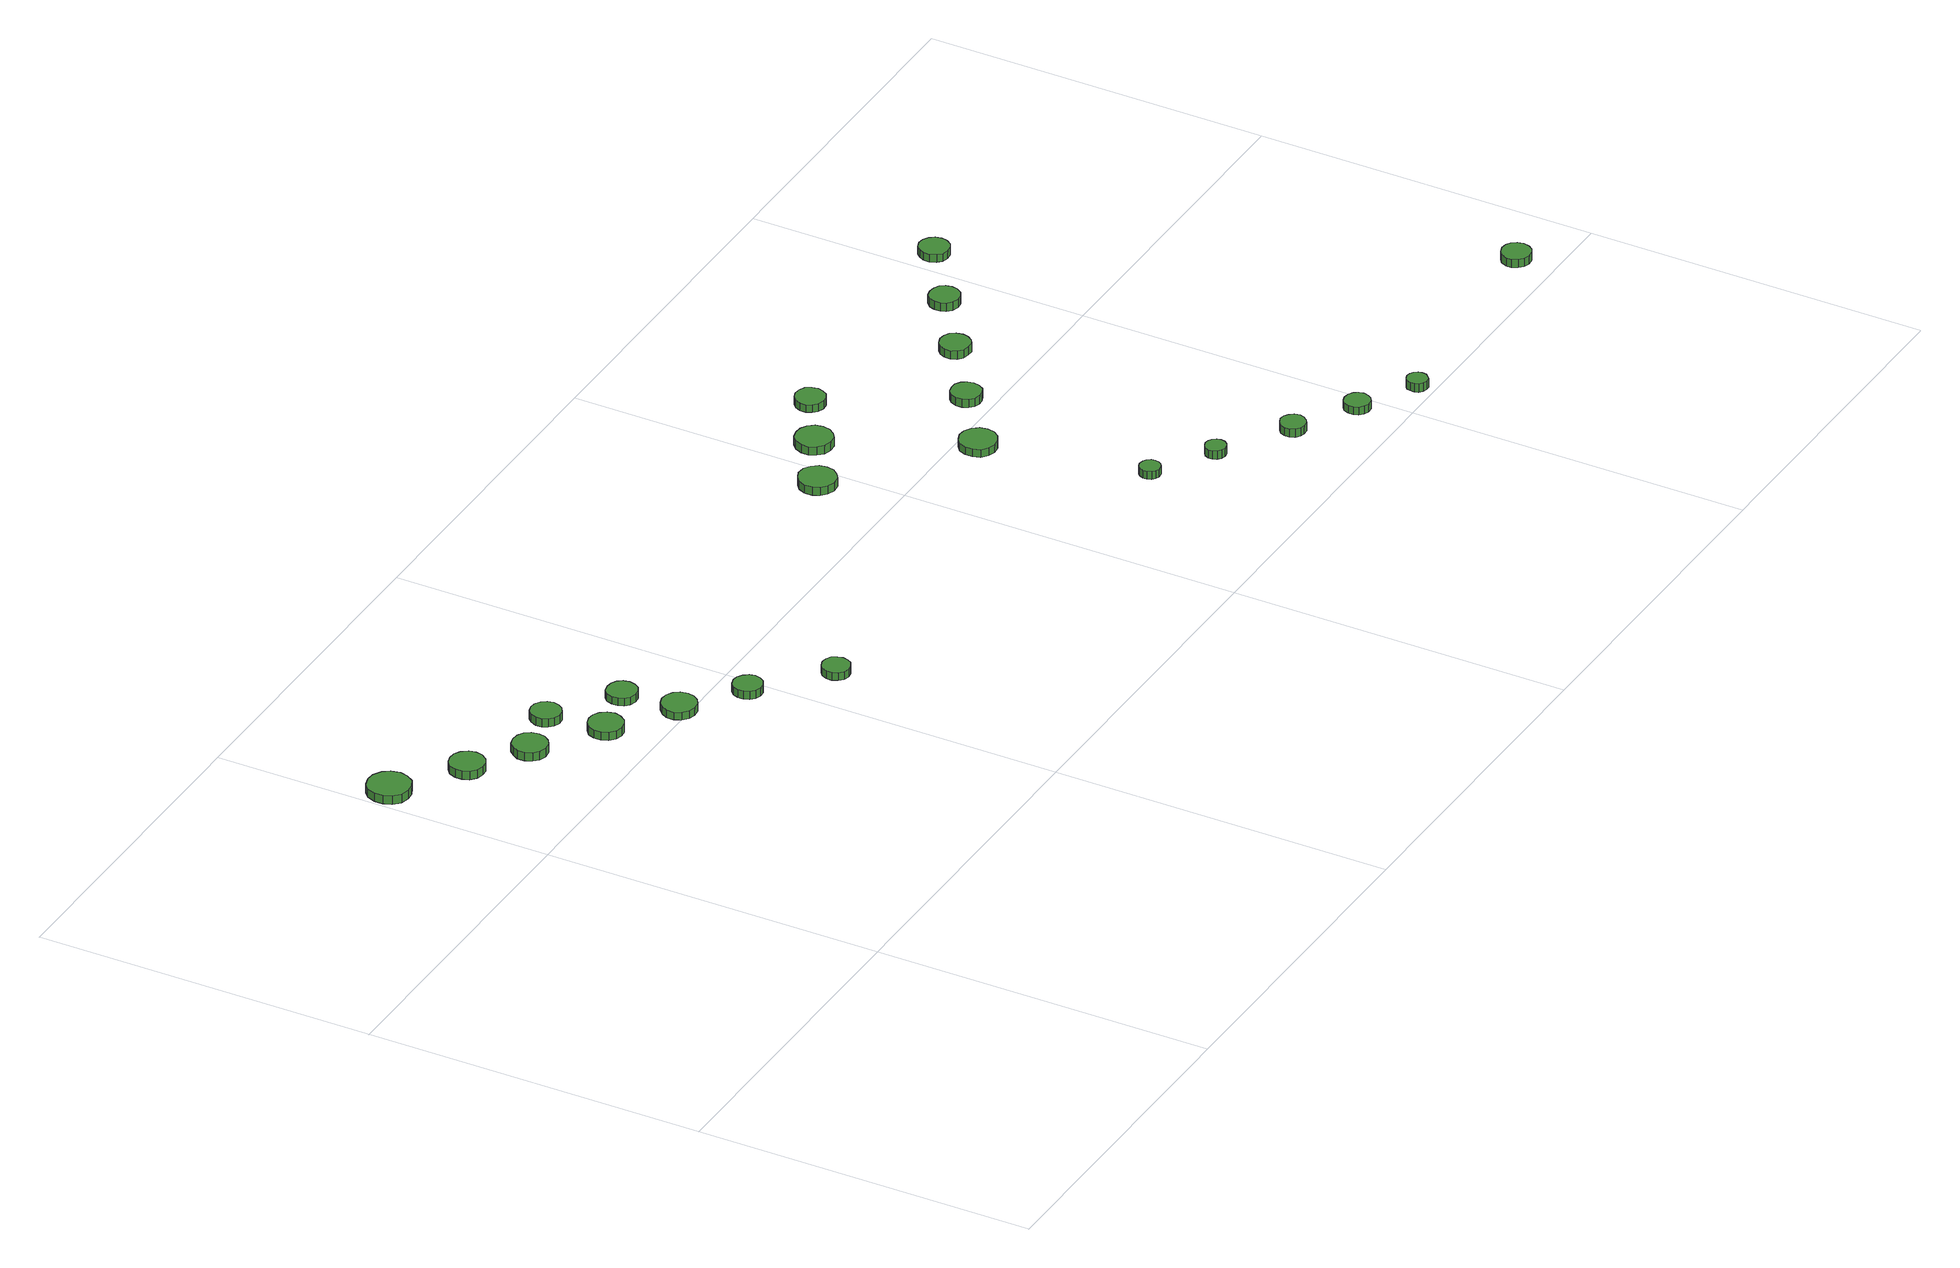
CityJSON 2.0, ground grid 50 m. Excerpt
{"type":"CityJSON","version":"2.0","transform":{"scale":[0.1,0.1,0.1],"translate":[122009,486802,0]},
"CityObjects":{
"tree1":{"type":"SolitaryVegetationObject","attributes":{"function":"something"},"geometry":[{"type":"MultiSurface","lod":"1","boundaries":[[[0,1,2,3,4,5,6,7,8,9,10,11,12,13,14]],[[15,16,17,18,19,20,21,22,23,24,25,26,27,28,29]],[[0,29,28,1]],[[1,28,27,2]],[[2,27,26,3]],[[3,26,25,4]],[[4,25,24,5]],[[5,24,23,6]],[[6,23,22,7]],[[7,22,21,8]],[[8,21,20,9]],[[9,20,19,10]],[[10,19,18,11]],[[11,18,17,12]],[[12,17,16,13]],[[13,16,15,14]],[[14,15,29,0]]]}]},
"tree2":{"type":"SolitaryVegetationObject","attributes":{"function":"something"},"geometry":[{"type":"MultiSurface","lod":"1","boundaries":[[[30,31,32,33,34,35,36,37,38,39,40,41,42,43,44]],[[45,46,47,48,49,50,51,52,53,54,55,56,57,58,59]],[[30,59,58,31]],[[31,58,57,32]],[[32,57,56,33]],[[33,56,55,34]],[[34,55,54,35]],[[35,54,53,36]],[[36,53,52,37]],[[37,52,51,38]],[[38,51,50,39]],[[39,50,49,40]],[[40,49,48,41]],[[41,48,47,42]],[[42,47,46,43]],[[43,46,45,44]],[[44,45,59,30]]]}]},
"tree3":{"type":"SolitaryVegetationObject","attributes":{"function":"something"},"geometry":[{"type":"MultiSurface","lod":"1","boundaries":[[[60,61,62,63,64,65,66,67,68,69,70,71,72,73,74]],[[75,76,77,78,79,80,81,82,83,84,85,86,87,88,89]],[[60,89,88,61]],[[61,88,87,62]],[[62,87,86,63]],[[63,86,85,64]],[[64,85,84,65]],[[65,84,83,66]],[[66,83,82,67]],[[67,82,81,68]],[[68,81,80,69]],[[69,80,79,70]],[[70,79,78,71]],[[71,78,77,72]],[[72,77,76,73]],[[73,76,75,74]],[[74,75,89,60]]]}]},
"tree4":{"type":"SolitaryVegetationObject","attributes":{"function":"something"},"geometry":[{"type":"MultiSurface","lod":"1","boundaries":[[[90,91,92,93,94,95,96,97,98,99,100,101,102,103,104]],[[105,106,107,108,109,110,111,112,113,114,115,116,117,118,119]],[[90,119,118,91]],[[91,118,117,92]],[[92,117,116,93]],[[93,116,115,94]],[[94,115,114,95]],[[95,114,113,96]],[[96,113,112,97]],[[97,112,111,98]],[[98,111,110,99]],[[99,110,109,100]],[[100,109,108,101]],[[101,108,107,102]],[[102,107,106,103]],[[103,106,105,104]],[[104,105,119,90]]]}]},
"tree5":{"type":"SolitaryVegetationObject","attributes":{"function":"something"},"geometry":[{"type":"MultiSurface","lod":"1","boundaries":[[[120,121,122,123,124,125,126,127,128,129,130,131,132,133,134]],[[135,136,137,138,139,140,141,142,143,144,145,146,147,148,149]],[[120,149,148,121]],[[121,148,147,122]],[[122,147,146,123]],[[123,146,145,124]],[[124,145,144,125]],[[125,144,143,126]],[[126,143,142,127]],[[127,142,141,128]],[[128,141,140,129]],[[129,140,139,130]],[[130,139,138,131]],[[131,138,137,132]],[[132,137,136,133]],[[133,136,135,134]],[[134,135,149,120]]]}]},
"tree6":{"type":"SolitaryVegetationObject","attributes":{"function":"something"},"geometry":[{"type":"MultiSurface","lod":"1","boundaries":[[[150,151,152,153,154,155,156,157,158,159,160,161,162,163,164]],[[165,166,167,168,169,170,171,172,173,174,175,176,177,178,179]],[[150,179,178,151]],[[151,178,177,152]],[[152,177,176,153]],[[153,176,175,154]],[[154,175,174,155]],[[155,174,173,156]],[[156,173,172,157]],[[157,172,171,158]],[[158,171,170,159]],[[159,170,169,160]],[[160,169,168,161]],[[161,168,167,162]],[[162,167,166,163]],[[163,166,165,164]],[[164,165,179,150]]]}]},
"tree7":{"type":"SolitaryVegetationObject","attributes":{"function":"something"},"geometry":[{"type":"MultiSurface","lod":"1","boundaries":[[[180,181,182,183,184,185,186,187,188,189,190,191,192,193,194]],[[195,196,197,198,199,200,201,202,203,204,205,206,207,208,209]],[[180,209,208,181]],[[181,208,207,182]],[[182,207,206,183]],[[183,206,205,184]],[[184,205,204,185]],[[185,204,203,186]],[[186,203,202,187]],[[187,202,201,188]],[[188,201,200,189]],[[189,200,199,190]],[[190,199,198,191]],[[191,198,197,192]],[[192,197,196,193]],[[193,196,195,194]],[[194,195,209,180]]]}]},
"tree8":{"type":"SolitaryVegetationObject","attributes":{"function":"something"},"geometry":[{"type":"MultiSurface","lod":"1","boundaries":[[[210,211,212,213,214,215,216,217,218,219,220,221,222,223,224]],[[225,226,227,228,229,230,231,232,233,234,235,236,237,238,239]],[[210,239,238,211]],[[211,238,237,212]],[[212,237,236,213]],[[213,236,235,214]],[[214,235,234,215]],[[215,234,233,216]],[[216,233,232,217]],[[217,232,231,218]],[[218,231,230,219]],[[219,230,229,220]],[[220,229,228,221]],[[221,228,227,222]],[[222,227,226,223]],[[223,226,225,224]],[[224,225,239,210]]]}]},
"tree9":{"type":"SolitaryVegetationObject","attributes":{"function":"something"},"geometry":[{"type":"MultiSurface","lod":"1","boundaries":[[[240,241,242,243,244,245,246,247,248,249,250,251,252,253,254]],[[255,256,257,258,259,260,261,262,263,264,265,266,267,268,269]],[[240,269,268,241]],[[241,268,267,242]],[[242,267,266,243]],[[243,266,265,244]],[[244,265,264,245]],[[245,264,263,246]],[[246,263,262,247]],[[247,262,261,248]],[[248,261,260,249]],[[249,260,259,250]],[[250,259,258,251]],[[251,258,257,252]],[[252,257,256,253]],[[253,256,255,254]],[[254,255,269,240]]]}]},
"tree10":{"type":"SolitaryVegetationObject","attributes":{"function":"something"},"geometry":[{"type":"MultiSurface","lod":"1","boundaries":[[[270,271,272,273,274,275,276,277,278,279,280,281,282,283,284]],[[285,286,287,288,289,290,291,292,293,294,295,296,297,298,299]],[[270,299,298,271]],[[271,298,297,272]],[[272,297,296,273]],[[273,296,295,274]],[[274,295,294,275]],[[275,294,293,276]],[[276,293,292,277]],[[277,292,291,278]],[[278,291,290,279]],[[279,290,289,280]],[[280,289,288,281]],[[281,288,287,282]],[[282,287,286,283]],[[283,286,285,284]],[[284,285,299,270]]]}]},
"tree11":{"type":"SolitaryVegetationObject","attributes":{"function":"something"},"geometry":[{"type":"MultiSurface","lod":"1","boundaries":[[[300,301,302,303,304,305,306,307,308,309,310,311,312,313,314]],[[315,316,317,318,319,320,321,322,323,324,325,326,327,328,329]],[[300,329,328,301]],[[301,328,327,302]],[[302,327,326,303]],[[303,326,325,304]],[[304,325,324,305]],[[305,324,323,306]],[[306,323,322,307]],[[307,322,321,308]],[[308,321,320,309]],[[309,320,319,310]],[[310,319,318,311]],[[311,318,317,312]],[[312,317,316,313]],[[313,316,315,314]],[[314,315,329,300]]]}]},
"tree12":{"type":"SolitaryVegetationObject","attributes":{"function":"something"},"geometry":[{"type":"MultiSurface","lod":"1","boundaries":[[[330,331,332,333,334,335,336,337,338,339,340,341,342,343,344]],[[345,346,347,348,349,350,351,352,353,354,355,356,357,358,359]],[[330,359,358,331]],[[331,358,357,332]],[[332,357,356,333]],[[333,356,355,334]],[[334,355,354,335]],[[335,354,353,336]],[[336,353,352,337]],[[337,352,351,338]],[[338,351,350,339]],[[339,350,349,340]],[[340,349,348,341]],[[341,348,347,342]],[[342,347,346,343]],[[343,346,345,344]],[[344,345,359,330]]]}]},
"tree13":{"type":"SolitaryVegetationObject","attributes":{"function":"something"},"geometry":[{"type":"MultiSurface","lod":"1","boundaries":[[[360,361,362,363,364,365,366,367,368,369,370,371,372,373,374]],[[375,376,377,378,379,380,381,382,383,384,385,386,387,388,389]],[[360,389,388,361]],[[361,388,387,362]],[[362,387,386,363]],[[363,386,385,364]],[[364,385,384,365]],[[365,384,383,366]],[[366,383,382,367]],[[367,382,381,368]],[[368,381,380,369]],[[369,380,379,370]],[[370,379,378,371]],[[371,378,377,372]],[[372,377,376,373]],[[373,376,375,374]],[[374,375,389,360]]]}]},
"tree14":{"type":"SolitaryVegetationObject","attributes":{"function":"something"},"geometry":[{"type":"MultiSurface","lod":"1","boundaries":[[[390,391,392,393,394,395,396,397,398,399,400,401,402,403,404]],[[405,406,407,408,409,410,411,412,413,414,415,416,417,418,419]],[[390,419,418,391]],[[391,418,417,392]],[[392,417,416,393]],[[393,416,415,394]],[[394,415,414,395]],[[395,414,413,396]],[[396,413,412,397]],[[397,412,411,398]],[[398,411,410,399]],[[399,410,409,400]],[[400,409,408,401]],[[401,408,407,402]],[[402,407,406,403]],[[403,406,405,404]],[[404,405,419,390]]]}]},
"tree15":{"type":"SolitaryVegetationObject","attributes":{"function":"something"},"geometry":[{"type":"MultiSurface","lod":"1","boundaries":[[[420,421,422,423,424,425,426,427,428,429,430,431,432,433,434]],[[435,436,437,438,439,440,441,442,443,444,445,446,447,448,449]],[[420,449,448,421]],[[421,448,447,422]],[[422,447,446,423]],[[423,446,445,424]],[[424,445,444,425]],[[425,444,443,426]],[[426,443,442,427]],[[427,442,441,428]],[[428,441,440,429]],[[429,440,439,430]],[[430,439,438,431]],[[431,438,437,432]],[[432,437,436,433]],[[433,436,435,434]],[[434,435,449,420]]]}]},
"tree16":{"type":"SolitaryVegetationObject","attributes":{"function":"something"},"geometry":[{"type":"MultiSurface","lod":"1","boundaries":[[[450,451,452,453,454,455,456,457,458,459,460,461,462,463,464]],[[465,466,467,468,469,470,471,472,473,474,475,476,477,478,479]],[[450,479,478,451]],[[451,478,477,452]],[[452,477,476,453]],[[453,476,475,454]],[[454,475,474,455]],[[455,474,473,456]],[[456,473,472,457]],[[457,472,471,458]],[[458,471,470,459]],[[459,470,469,460]],[[460,469,468,461]],[[461,468,467,462]],[[462,467,466,463]],[[463,466,465,464]],[[464,465,479,450]]]}]},
"tree17":{"type":"SolitaryVegetationObject","attributes":{"function":"something"},"geometry":[{"type":"MultiSurface","lod":"1","boundaries":[[[480,481,482,483,484,485,486,487,488,489,490,491,492,493,494]],[[495,496,497,498,499,500,501,502,503,504,505,506,507,508,509]],[[480,509,508,481]],[[481,508,507,482]],[[482,507,506,483]],[[483,506,505,484]],[[484,505,504,485]],[[485,504,503,486]],[[486,503,502,487]],[[487,502,501,488]],[[488,501,500,489]],[[489,500,499,490]],[[490,499,498,491]],[[491,498,497,492]],[[492,497,496,493]],[[493,496,495,494]],[[494,495,509,480]]]}]},
"tree18":{"type":"SolitaryVegetationObject","attributes":{"function":"something"},"geometry":[{"type":"MultiSurface","lod":"1","boundaries":[[[510,511,512,513,514,515,516,517,518,519,520,521,522,523,524]],[[525,526,527,528,529,530,531,532,533,534,535,536,537,538,539]],[[510,539,538,511]],[[511,538,537,512]],[[512,537,536,513]],[[513,536,535,514]],[[514,535,534,515]],[[515,534,533,516]],[[516,533,532,517]],[[517,532,531,518]],[[518,531,530,519]],[[519,530,529,520]],[[520,529,528,521]],[[521,528,527,522]],[[522,527,526,523]],[[523,526,525,524]],[[524,525,539,510]]]}]},
"tree19":{"type":"SolitaryVegetationObject","attributes":{"function":"something"},"geometry":[{"type":"MultiSurface","lod":"1","boundaries":[[[540,541,542,543,544,545,546,547,548,549,550,551,552,553,554]],[[555,556,557,558,559,560,561,562,563,564,565,566,567,568,569]],[[540,569,568,541]],[[541,568,567,542]],[[542,567,566,543]],[[543,566,565,544]],[[544,565,564,545]],[[545,564,563,546]],[[546,563,562,547]],[[547,562,561,548]],[[548,561,560,549]],[[549,560,559,550]],[[550,559,558,551]],[[551,558,557,552]],[[552,557,556,553]],[[553,556,555,554]],[[554,555,569,540]]]}]},
"tree20":{"type":"SolitaryVegetationObject","attributes":{"function":"something"},"geometry":[{"type":"MultiSurface","lod":"1","boundaries":[[[570,571,572,573,574,575,576,577,578,579,580,581,582,583,584]],[[585,586,587,588,589,590,591,592,593,594,595,596,597,598,599]],[[570,599,598,571]],[[571,598,597,572]],[[572,597,596,573]],[[573,596,595,574]],[[574,595,594,575]],[[575,594,593,576]],[[576,593,592,577]],[[577,592,591,578]],[[578,591,590,579]],[[579,590,589,580]],[[580,589,588,581]],[[581,588,587,582]],[[582,587,586,583]],[[583,586,585,584]],[[584,585,599,570]]]}]},
"tree21":{"type":"SolitaryVegetationObject","attributes":{"function":"something"},"geometry":[{"type":"MultiSurface","lod":"1","boundaries":[[[600,601,602,603,604,605,606,607,608,609,610,611,612,613,614]],[[615,616,617,618,619,620,621,622,623,624,625,626,627,628,629]],[[600,629,628,601]],[[601,628,627,602]],[[602,627,626,603]],[[603,626,625,604]],[[604,625,624,605]],[[605,624,623,606]],[[606,623,622,607]],[[607,622,621,608]],[[608,621,620,609]],[[609,620,619,610]],[[610,619,618,611]],[[611,618,617,612]],[[612,617,616,613]],[[613,616,615,614]],[[614,615,629,600]]]}]},
"tree22":{"type":"SolitaryVegetationObject","attributes":{"function":"something"},"geometry":[{"type":"MultiSurface","lod":"1","boundaries":[[[630,631,632,633,634,635,636,637,638,639,640,641,642,643,644]],[[645,646,647,648,649,650,651,652,653,654,655,656,657,658,659]],[[630,659,658,631]],[[631,658,657,632]],[[632,657,656,633]],[[633,656,655,634]],[[634,655,654,635]],[[635,654,653,636]],[[636,653,652,637]],[[637,652,651,638]],[[638,651,650,639]],[[639,650,649,640]],[[640,649,648,641]],[[641,648,647,642]],[[642,647,646,643]],[[643,646,645,644]],[[644,645,659,630]]]}]},
"tree23":{"type":"SolitaryVegetationObject","attributes":{"function":"something"},"geometry":[{"type":"MultiSurface","lod":"1","boundaries":[[[660,661,662,663,664,665,666,667,668,669,670,671,672,673,674]],[[675,676,677,678,679,680,681,682,683,684,685,686,687,688,689]],[[660,689,688,661]],[[661,688,687,662]],[[662,687,686,663]],[[663,686,685,664]],[[664,685,684,665]],[[665,684,683,666]],[[666,683,682,667]],[[667,682,681,668]],[[668,681,680,669]],[[669,680,679,670]],[[670,679,678,671]],[[671,678,677,672]],[[672,677,676,673]],[[673,676,675,674]],[[674,675,689,660]]]}]}
},
"vertices":[
[67,759,22],[64,772,22],[57,782,22],[45,789,22],[33,790,22],[20,786,22],[11,778,22],[6,766,22],[6,753,22],[11,741,22],[20,732,22],[33,729,22],[45,730,22],[57,736,22],[64,747,22],[64,747,9],[57,736,9],[45,730,9],[33,729,9],[20,732,9],[11,741,9],[6,753,9],[6,766,9],[11,778,9],[20,786,9],[33,790,9],[45,789,9],[57,782,9],[64,772,9],[67,759,9],
[159,694,22],[157,704,22],[150,713,22],[141,718,22],[131,719,22],[121,716,22],[113,709,22],[109,699,22],[109,689,22],[113,679,22],[121,672,22],[131,669,22],[141,670,22],[150,675,22],[157,684,22],[157,684,9],[150,675,9],[141,670,9],[131,669,9],[121,672,9],[113,679,9],[109,689,9],[109,699,9],[113,709,9],[121,716,9],[131,719,9],[141,718,9],[150,713,9],[157,704,9],[159,694,9],
[237,641,23],[235,652,23],[229,660,23],[220,665,23],[209,666,23],[199,663,23],[192,656,23],[187,647,23],[187,636,23],[192,626,23],[199,619,23],[209,616,23],[220,617,23],[229,623,23],[235,631,23],[235,631,10],[229,623,10],[220,617,10],[209,616,10],[199,619,10],[192,626,10],[187,636,10],[187,647,10],[192,656,10],[199,663,10],[209,666,10],[220,665,10],[229,660,10],[235,652,10],[237,641,10],
[330,576,23],[327,586,23],[321,595,23],[312,600,23],[302,601,23],[292,598,23],[284,591,23],[280,581,23],[280,571,23],[284,561,23],[292,554,23],[302,551,23],[312,552,23],[321,557,23],[327,566,23],[327,566,10],[321,557,10],[312,552,10],[302,551,10],[292,554,10],[284,561,10],[280,571,10],[280,581,10],[284,591,10],[292,598,10],[302,601,10],[312,600,10],[321,595,10],[327,586,10],[330,576,10],
[315,661,22],[313,670,22],[308,677,22],[300,682,22],[291,683,22],[282,680,22],[276,674,22],[272,665,22],[272,656,22],[276,648,22],[282,642,22],[291,639,22],[300,640,22],[308,645,22],[313,652,22],[313,652,9],[308,645,9],[300,640,9],[291,639,9],[282,642,9],[276,648,9],[272,656,9],[272,665,9],[276,674,9],[282,680,9],[291,683,9],[300,682,9],[308,677,9],[313,670,9],[315,661,9],
[420,514,22],[418,525,22],[412,533,22],[403,538,22],[393,539,22],[383,536,22],[375,529,22],[370,520,22],[370,509,22],[375,499,22],[383,492,22],[393,489,22],[403,490,22],[412,496,22],[418,504,22],[418,504,10],[412,496,10],[403,490,10],[393,489,10],[383,492,10],[375,499,10],[370,509,10],[370,520,10],[375,529,10],[383,536,10],[393,539,10],[403,538,10],[412,533,10],[418,525,10],[420,514,10],
[408,596,22],[406,605,22],[401,612,22],[393,616,22],[384,617,22],[375,615,22],[368,609,22],[365,600,22],[365,591,22],[368,583,22],[375,577,22],[384,574,22],[393,575,22],[401,579,22],[406,587,22],[406,587,10],[401,579,10],[393,575,10],[384,574,10],[375,577,10],[368,583,10],[365,591,10],[365,600,10],[368,609,10],[375,615,10],[384,617,10],[393,616,10],[401,612,10],[406,605,10],[408,596,10],
[501,456,22],[499,464,22],[494,471,22],[486,476,22],[478,477,22],[469,474,22],[463,468,22],[460,460,22],[460,452,22],[463,444,22],[469,438,22],[478,435,22],[486,436,22],[494,440,22],[499,447,22],[499,447,9],[494,440,9],[486,436,9],[478,435,9],[469,438,9],[463,444,9],[460,452,9],[460,460,9],[463,468,9],[469,474,9],[478,477,9],[486,476,9],[494,471,9],[499,464,9],[501,456,9],
[594,373,23],[592,381,23],[588,388,23],[580,392,23],[572,393,23],[564,390,23],[558,385,23],[554,377,23],[554,369,23],[558,361,23],[564,355,23],[572,353,23],[580,354,23],[588,358,23],[592,365,23],[592,365,11],[588,358,11],[580,354,11],[572,353,11],[564,355,11],[558,361,11],[554,369,11],[554,377,11],[558,385,11],[564,390,11],[572,393,11],[580,392,11],[588,388,11],[592,381,11],[594,373,11],
[994,614,23],[992,625,23],[985,634,23],[976,640,23],[964,641,23],[954,637,23],[946,630,23],[941,620,23],[941,608,23],[946,598,23],[954,591,23],[964,587,23],[976,588,23],[985,594,23],[992,603,23],[992,603,10],[985,594,10],[976,588,10],[964,587,10],[954,591,10],[946,598,10],[941,608,10],[941,620,10],[946,630,10],[954,637,10],[964,641,10],[976,640,10],[985,634,10],[992,625,10],[994,614,10],
[1080,666,22],[1078,677,22],[1071,686,22],[1062,691,22],[1051,692,22],[1040,689,22],[1032,682,22],[1027,671,22],[1027,660,22],[1032,650,22],[1040,642,22],[1051,639,22],[1062,640,22],[1071,646,22],[1078,655,22],[1078,655,9],[1071,646,9],[1062,640,9],[1051,639,9],[1040,642,9],[1032,650,9],[1027,660,9],[1027,671,9],[1032,682,9],[1040,689,9],[1051,692,9],[1062,691,9],[1071,686,9],[1078,677,9],[1080,666,9],
[1210,233,28],[1209,239,28],[1205,244,28],[1200,247,28],[1193,248,28],[1187,246,28],[1183,242,28],[1180,236,28],[1180,230,28],[1183,224,28],[1187,220,28],[1193,218,28],[1200,219,28],[1205,222,28],[1209,227,28],[1209,227,16],[1205,222,16],[1200,219,16],[1193,218,16],[1187,220,16],[1183,224,16],[1180,230,16],[1180,236,16],[1183,242,16],[1187,246,16],[1193,248,16],[1200,247,16],[1205,244,16],[1209,239,16],[1210,233,16],
[1175,468,25],[1173,479,25],[1166,488,25],[1156,494,25],[1145,495,25],[1135,491,25],[1126,484,25],[1122,474,25],[1122,463,25],[1126,452,25],[1135,445,25],[1145,441,25],[1156,443,25],[1166,448,25],[1173,457,25],[1173,457,13],[1166,448,13],[1156,443,13],[1145,441,13],[1135,445,13],[1126,452,13],[1122,463,13],[1122,474,13],[1126,484,13],[1135,491,13],[1145,495,13],[1156,494,13],[1166,488,13],[1173,479,13],[1175,468,13],
[1296,180,28],[1295,186,28],[1291,191,28],[1286,194,28],[1280,195,28],[1274,193,28],[1269,189,28],[1266,183,28],[1266,177,28],[1269,171,28],[1274,167,28],[1280,165,28],[1286,166,28],[1291,169,28],[1295,174,28],[1295,174,15],[1291,169,15],[1286,166,15],[1280,165,15],[1274,167,15],[1269,171,15],[1266,177,15],[1266,183,15],[1269,189,15],[1274,193,15],[1280,195,15],[1286,194,15],[1291,191,15],[1295,186,15],[1296,180,15],
[1160,717,21],[1158,726,21],[1153,734,21],[1145,738,21],[1136,739,21],[1127,736,21],[1121,730,21],[1117,722,21],[1117,713,21],[1121,705,21],[1127,699,21],[1136,696,21],[1145,697,21],[1153,701,21],[1158,709,21],[1158,709,9],[1153,701,9],[1145,697,9],[1136,696,9],[1127,699,9],[1121,705,9],[1117,713,9],[1117,722,9],[1121,730,9],[1127,736,9],[1136,739,9],[1145,738,9],[1153,734,9],[1158,726,9],[1160,717,9],
[1267,539,24],[1265,548,24],[1260,555,24],[1252,560,24],[1243,560,24],[1234,558,24],[1228,552,24],[1224,543,24],[1224,534,24],[1228,526,24],[1234,520,24],[1243,517,24],[1252,518,24],[1260,522,24],[1265,530,24],[1265,530,11],[1260,522,11],[1252,518,11],[1243,517,11],[1234,520,11],[1228,526,11],[1224,534,11],[1224,543,11],[1228,552,11],[1234,558,11],[1243,560,11],[1252,560,11],[1260,555,11],[1265,548,11],[1267,539,11],
[1401,117,27],[1399,125,27],[1394,131,27],[1388,135,27],[1380,136,27],[1373,133,27],[1367,128,27],[1364,121,27],[1364,113,27],[1367,106,27],[1373,101,27],[1380,99,27],[1388,100,27],[1394,104,27],[1399,110,27],[1399,110,14],[1394,104,14],[1388,100,14],[1380,99,14],[1373,101,14],[1367,106,14],[1364,113,14],[1364,121,14],[1367,128,14],[1373,133,14],[1380,136,14],[1388,135,14],[1394,131,14],[1399,125,14],[1401,117,14],
[1491,69,25],[1489,76,25],[1485,82,25],[1478,86,25],[1470,87,25],[1463,85,25],[1457,80,25],[1454,73,25],[1454,65,25],[1457,58,25],[1463,53,25],[1470,50,25],[1478,51,25],[1485,55,25],[1489,61,25],[1489,61,13],[1485,55,13],[1478,51,13],[1470,50,13],[1463,53,13],[1457,58,13],[1454,65,13],[1454,73,13],[1457,80,13],[1463,85,13],[1470,87,13],[1478,86,13],[1485,82,13],[1489,76,13],[1491,69,13],
[1366,609,23],[1364,618,23],[1359,626,23],[1351,630,23],[1342,631,23],[1333,628,23],[1326,622,23],[1322,614,23],[1322,605,23],[1326,596,23],[1333,590,23],[1342,588,23],[1351,588,23],[1359,593,23],[1364,600,23],[1364,600,10],[1359,593,10],[1351,588,10],[1342,588,10],[1333,590,10],[1326,596,10],[1322,605,10],[1322,614,10],[1326,622,10],[1333,628,10],[1342,631,10],[1351,630,10],[1359,626,10],[1364,618,10],[1366,609,10],
[1572,24,25],[1571,30,25],[1567,35,25],[1562,38,25],[1556,39,25],[1550,37,25],[1545,33,25],[1543,27,25],[1543,21,25],[1545,15,25],[1550,11,25],[1556,9,25],[1562,9,25],[1567,13,25],[1571,18,25],[1571,18,12],[1567,13,12],[1562,9,12],[1556,9,12],[1550,11,12],[1545,15,12],[1543,21,12],[1543,27,12],[1545,33,12],[1550,37,12],[1556,39,12],[1562,38,12],[1567,35,12],[1571,30,12],[1572,24,12],
[1463,678,22],[1461,687,22],[1456,694,22],[1448,698,22],[1439,699,22],[1430,697,22],[1423,690,22],[1420,682,22],[1420,673,22],[1423,665,22],[1430,659,22],[1439,656,22],[1448,657,22],[1456,661,22],[1461,669,22],[1461,669,9],[1456,661,9],[1448,657,9],[1439,656,9],[1430,659,9],[1423,665,9],[1420,673,9],[1420,682,9],[1423,690,9],[1430,697,9],[1439,699,9],[1448,698,9],[1456,694,9],[1461,687,9],[1463,678,9],
[1562,747,21],[1560,756,21],[1555,763,21],[1547,768,21],[1538,769,21],[1529,766,21],[1523,760,21],[1519,752,21],[1519,743,21],[1523,734,21],[1529,728,21],[1538,725,21],[1547,726,21],[1555,731,21],[1560,738,21],[1560,738,9],[1555,731,9],[1547,726,9],[1538,725,9],[1529,728,9],[1523,734,9],[1519,743,9],[1519,752,9],[1523,760,9],[1529,766,9],[1538,769,9],[1547,768,9],[1555,763,9],[1560,756,9],[1562,747,9],
[1917,57,23],[1915,66,23],[1910,73,23],[1903,77,23],[1894,78,23],[1885,75,23],[1879,70,23],[1875,61,23],[1875,53,23],[1879,45,23],[1885,39,23],[1894,36,23],[1903,37,23],[1910,41,23],[1915,48,23],[1915,48,10],[1910,41,10],[1903,37,10],[1894,36,10],[1885,39,10],[1879,45,10],[1875,53,10],[1875,61,10],[1879,70,10],[1885,75,10],[1894,78,10],[1903,77,10],[1910,73,10],[1915,66,10],[1917,57,10]
]}
